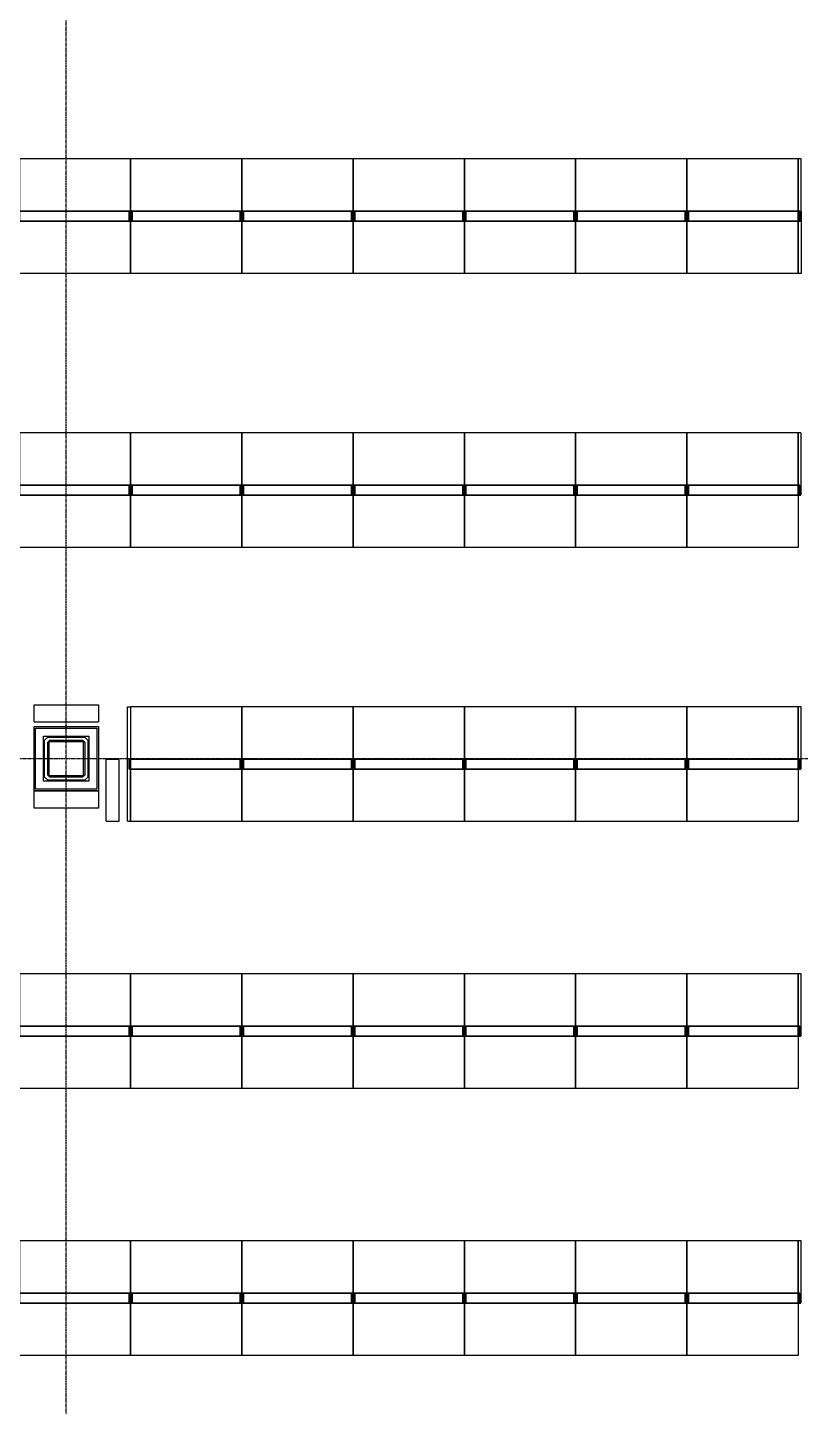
# Model space of a CAD drawing. Header units: millimetres. Extents: x 0 to 181737, y 0 to 59400.
# Drawn here: x 147387 to 153640, y 23582 to 34742 of the extents above; entities that cross this region are included whole.
import ezdxf

# ---------------------------------------------------------------- set-up
doc = ezdxf.new("R2010")
doc.units = ezdxf.units.MM
doc.header["$LTSCALE"] = 0.2
for name, pattern in [('CENTER', [50.8, 31.75, -6.35, 6.35, -6.35]), ('HIDDEN', [9.525, 6.35, -3.175]), ('HIDDEN2', [0.1875, 0.125, -0.0625])]:
    doc.linetypes.add(name, pattern=pattern)
for name, color, linetype in [('A_建築', 8, 'Continuous'), ('A_建築（下図）', 8, 'Continuous'), ('A_建築（軽鉄下地）', 8, 'Continuous'), ('冷設', 8, 'HIDDEN')]:
    doc.layers.add(name, color=color, linetype=linetype)
doc.layers.add('A_通芯', color=8, linetype='CENTER', plot=False)

msp = doc.modelspace()

# ---------------------------------------------------------------- linework, layer by layer
at = {"layer": 'A_建築'}
for points in [[(147440, 29085), (147960, 29085), (147960, 28565), (147440, 28565)], [(147452.5, 29072.5), (147947.5, 29072.5), (147947.5, 28577.5), (147452.5, 28577.5)]]:
    msp.add_lwpolyline(points, close=True, dxfattribs=at)
at = {"layer": 'A_建築（下図）', "color": 8, "flags": 128}
msp.add_lwpolyline([(147550, 29000), (147850, 29000), (147875, 28975), (147875, 28675), (147850, 28650), (147550, 28650), (147525, 28675), (147525, 28975), (147550, 29000)], close=True, dxfattribs=at)
at = {"layer": 'A_建築（下図）', "color": 8, "linetype": 'Continuous', "flags": 128}
for points in [[(147833, 28675), (147567, 28675), (147550, 28692), (147550, 28958), (147567, 28975), (147833, 28975), (147850, 28958), (147850, 28692), (147833, 28675)], [(147833, 28687), (147567, 28687), (147562, 28692), (147562, 28958), (147567, 28963), (147833, 28963), (147838, 28958), (147838, 28692), (147833, 28687)]]:
    msp.add_lwpolyline(points, close=True, dxfattribs=at)
at = {"layer": 'A_建築（軽鉄下地）'}
msp.add_lwpolyline([(147517.5, 29007.5), (147882.5, 29007.5), (147882.5, 28642.5), (147517.5, 28642.5)], close=True, dxfattribs=at)
at = {"layer": 'A_通芯', "color": 8}
for points in [[(147700, 14565.35), (147700, 46450.31)], [(106118.42, 28825), (161724.97, 28825)]]:
    msp.add_lwpolyline(points, dxfattribs=at)
at = {"layer": '冷設', "color": 8, "linetype": 'HIDDEN2', "ltscale": 50}
for points in [[(148220.95, 33680.67), (147320.95, 33680.67), (147320.95, 33256.67), (148220.95, 33256.67)], [(149120.95, 33680.67), (148220.95, 33680.67), (148220.95, 33256.67), (149120.95, 33256.67)], [(150020.95, 33680.67), (149120.95, 33680.67), (149120.95, 33256.67), (150020.95, 33256.67)], [(150920.95, 33680.67), (150020.95, 33680.67), (150020.95, 33256.67), (150920.95, 33256.67)], [(151820.95, 33680.67), (150920.95, 33680.67), (150920.95, 33256.67), (151820.95, 33256.67)], [(152720.95, 33680.67), (151820.95, 33680.67), (151820.95, 33256.67), (152720.95, 33256.67)], [(153620.95, 33680.67), (152720.95, 33680.67), (152720.95, 33256.67), (153620.95, 33256.67)], [(153645.95, 33680.67), (153620.95, 33680.67), (153620.95, 33176.67), (153645.95, 33176.67)], [(148220.95, 33256.67), (147320.95, 33256.67), (147320.95, 33176.67), (148220.95, 33176.67)], [(148220.95, 33176.67), (147320.95, 33176.67), (147320.95, 33256.67), (148220.95, 33256.67)], [(148220.95, 32752.67), (147320.95, 32752.67), (147320.95, 33176.67), (148220.95, 33176.67)], [(148220.95, 33176.67), (148207.95, 33176.67), (148207.95, 33256.67), (148220.95, 33256.67)], [(148220.95, 33256.67), (148207.95, 33256.67), (148207.95, 33176.67), (148220.95, 33176.67)], [(149120.95, 33256.67), (148220.95, 33256.67), (148220.95, 33176.67), (149120.95, 33176.67)], [(148233.95, 33176.67), (148220.95, 33176.67), (148220.95, 33256.67), (148233.95, 33256.67)], [(149120.95, 33176.67), (148220.95, 33176.67), (148220.95, 33256.67), (149120.95, 33256.67)], [(148233.95, 33256.67), (148220.95, 33256.67), (148220.95, 33176.67), (148233.95, 33176.67)], [(149120.95, 32752.67), (148220.95, 32752.67), (148220.95, 33176.67), (149120.95, 33176.67)], [(149120.95, 33176.67), (149107.95, 33176.67), (149107.95, 33256.67), (149120.95, 33256.67)], [(149120.95, 33256.67), (149107.95, 33256.67), (149107.95, 33176.67), (149120.95, 33176.67)], [(150020.95, 33256.67), (149120.95, 33256.67), (149120.95, 33176.67), (150020.95, 33176.67)], [(149133.95, 33176.67), (149120.95, 33176.67), (149120.95, 33256.67), (149133.95, 33256.67)], [(150020.95, 33176.67), (149120.95, 33176.67), (149120.95, 33256.67), (150020.95, 33256.67)], [(149133.95, 33256.67), (149120.95, 33256.67), (149120.95, 33176.67), (149133.95, 33176.67)], [(150020.95, 32752.67), (149120.95, 32752.67), (149120.95, 33176.67), (150020.95, 33176.67)], [(150020.95, 33176.67), (150007.95, 33176.67), (150007.95, 33256.67), (150020.95, 33256.67)], [(150020.95, 33256.67), (150007.95, 33256.67), (150007.95, 33176.67), (150020.95, 33176.67)], [(150033.95, 33176.67), (150020.95, 33176.67), (150020.95, 33256.67), (150033.95, 33256.67)], [(150033.95, 33256.67), (150020.95, 33256.67), (150020.95, 33176.67), (150033.95, 33176.67)], [(150920.95, 33256.67), (150020.95, 33256.67), (150020.95, 33176.67), (150920.95, 33176.67)], [(150920.95, 33176.67), (150020.95, 33176.67), (150020.95, 33256.67), (150920.95, 33256.67)], [(150920.95, 32752.67), (150020.95, 32752.67), (150020.95, 33176.67), (150920.95, 33176.67)], [(150920.95, 33176.67), (150907.95, 33176.67), (150907.95, 33256.67), (150920.95, 33256.67)], [(150920.95, 33256.67), (150907.95, 33256.67), (150907.95, 33176.67), (150920.95, 33176.67)], [(151820.95, 33256.67), (150920.95, 33256.67), (150920.95, 33176.67), (151820.95, 33176.67)], [(150933.95, 33176.67), (150920.95, 33176.67), (150920.95, 33256.67), (150933.95, 33256.67)], [(151820.95, 33176.67), (150920.95, 33176.67), (150920.95, 33256.67), (151820.95, 33256.67)], [(150933.95, 33256.67), (150920.95, 33256.67), (150920.95, 33176.67), (150933.95, 33176.67)], [(151820.95, 32752.67), (150920.95, 32752.67), (150920.95, 33176.67), (151820.95, 33176.67)], [(151820.95, 33176.67), (151807.95, 33176.67), (151807.95, 33256.67), (151820.95, 33256.67)], [(151820.95, 33256.67), (151807.95, 33256.67), (151807.95, 33176.67), (151820.95, 33176.67)], [(152720.95, 33256.67), (151820.95, 33256.67), (151820.95, 33176.67), (152720.95, 33176.67)], [(151833.95, 33176.67), (151820.95, 33176.67), (151820.95, 33256.67), (151833.95, 33256.67)], [(152720.95, 33176.67), (151820.95, 33176.67), (151820.95, 33256.67), (152720.95, 33256.67)], [(151833.95, 33256.67), (151820.95, 33256.67), (151820.95, 33176.67), (151833.95, 33176.67)], [(152720.95, 32752.67), (151820.95, 32752.67), (151820.95, 33176.67), (152720.95, 33176.67)], [(152720.95, 33176.67), (152707.95, 33176.67), (152707.95, 33256.67), (152720.95, 33256.67)], [(152720.95, 33256.67), (152707.95, 33256.67), (152707.95, 33176.67), (152720.95, 33176.67)], [(152733.95, 33176.67), (152720.95, 33176.67), (152720.95, 33256.67), (152733.95, 33256.67)], [(152733.95, 33256.67), (152720.95, 33256.67), (152720.95, 33176.67), (152733.95, 33176.67)], [(153620.95, 33256.67), (152720.95, 33256.67), (152720.95, 33176.67), (153620.95, 33176.67)], [(153620.95, 33176.67), (152720.95, 33176.67), (152720.95, 33256.67), (153620.95, 33256.67)], [(153620.95, 32752.67), (152720.95, 32752.67), (152720.95, 33176.67), (153620.95, 33176.67)], [(153633.95, 33176.67), (153620.95, 33176.67), (153620.95, 33256.67), (153633.95, 33256.67)], [(153633.95, 33256.67), (153620.95, 33256.67), (153620.95, 33176.67), (153633.95, 33176.67)], [(153645.95, 32752.67), (153620.95, 32752.67), (153620.95, 33256.67), (153645.95, 33256.67)], [(148220.95, 31462.34), (147320.95, 31462.34), (147320.95, 31038.34), (148220.95, 31038.34)], [(149120.95, 31462.34), (148220.95, 31462.34), (148220.95, 31038.34), (149120.95, 31038.34)], [(150020.95, 31462.34), (149120.95, 31462.34), (149120.95, 31038.34), (150020.95, 31038.34)], [(150920.95, 31462.34), (150020.95, 31462.34), (150020.95, 31038.34), (150920.95, 31038.34)], [(151820.95, 31462.34), (150920.95, 31462.34), (150920.95, 31038.34), (151820.95, 31038.34)], [(152720.95, 31462.34), (151820.95, 31462.34), (151820.95, 31038.34), (152720.95, 31038.34)], [(153620.95, 31462.34), (152720.95, 31462.34), (152720.95, 31038.34), (153620.95, 31038.34)], [(153645.95, 31462.34), (153620.95, 31462.34), (153620.95, 30958.34), (153645.95, 30958.34)], [(148220.95, 31038.34), (147320.95, 31038.34), (147320.95, 30958.34), (148220.95, 30958.34)], [(148220.95, 30958.34), (147320.95, 30958.34), (147320.95, 31038.34), (148220.95, 31038.34)], [(148220.95, 30958.34), (148207.95, 30958.34), (148207.95, 31038.34), (148220.95, 31038.34)], [(148220.95, 31038.34), (148207.95, 31038.34), (148207.95, 30958.34), (148220.95, 30958.34)], [(149120.95, 31038.34), (148220.95, 31038.34), (148220.95, 30958.34), (149120.95, 30958.34)], [(148233.95, 30958.34), (148220.95, 30958.34), (148220.95, 31038.34), (148233.95, 31038.34)], [(149120.95, 30958.34), (148220.95, 30958.34), (148220.95, 31038.34), (149120.95, 31038.34)], [(148233.95, 31038.34), (148220.95, 31038.34), (148220.95, 30958.34), (148233.95, 30958.34)], [(149120.95, 30958.34), (149107.95, 30958.34), (149107.95, 31038.34), (149120.95, 31038.34)], [(149120.95, 31038.34), (149107.95, 31038.34), (149107.95, 30958.34), (149120.95, 30958.34)], [(150020.95, 31038.34), (149120.95, 31038.34), (149120.95, 30958.34), (150020.95, 30958.34)], [(149133.95, 30958.34), (149120.95, 30958.34), (149120.95, 31038.34), (149133.95, 31038.34)], [(150020.95, 30958.34), (149120.95, 30958.34), (149120.95, 31038.34), (150020.95, 31038.34)], [(149133.95, 31038.34), (149120.95, 31038.34), (149120.95, 30958.34), (149133.95, 30958.34)], [(150020.95, 30958.34), (150007.95, 30958.34), (150007.95, 31038.34), (150020.95, 31038.34)], [(150020.95, 31038.34), (150007.95, 31038.34), (150007.95, 30958.34), (150020.95, 30958.34)], [(150033.95, 30958.34), (150020.95, 30958.34), (150020.95, 31038.34), (150033.95, 31038.34)], [(150033.95, 31038.34), (150020.95, 31038.34), (150020.95, 30958.34), (150033.95, 30958.34)], [(150920.95, 31038.34), (150020.95, 31038.34), (150020.95, 30958.34), (150920.95, 30958.34)], [(150920.95, 30958.34), (150020.95, 30958.34), (150020.95, 31038.34), (150920.95, 31038.34)], [(150920.95, 30958.34), (150907.95, 30958.34), (150907.95, 31038.34), (150920.95, 31038.34)], [(150920.95, 31038.34), (150907.95, 31038.34), (150907.95, 30958.34), (150920.95, 30958.34)], [(151820.95, 31038.34), (150920.95, 31038.34), (150920.95, 30958.34), (151820.95, 30958.34)], [(150933.95, 30958.34), (150920.95, 30958.34), (150920.95, 31038.34), (150933.95, 31038.34)], [(151820.95, 30958.34), (150920.95, 30958.34), (150920.95, 31038.34), (151820.95, 31038.34)], [(150933.95, 31038.34), (150920.95, 31038.34), (150920.95, 30958.34), (150933.95, 30958.34)], [(151820.95, 30958.34), (151807.95, 30958.34), (151807.95, 31038.34), (151820.95, 31038.34)], [(151820.95, 31038.34), (151807.95, 31038.34), (151807.95, 30958.34), (151820.95, 30958.34)], [(152720.95, 31038.34), (151820.95, 31038.34), (151820.95, 30958.34), (152720.95, 30958.34)], [(151833.95, 30958.34), (151820.95, 30958.34), (151820.95, 31038.34), (151833.95, 31038.34)], [(152720.95, 30958.34), (151820.95, 30958.34), (151820.95, 31038.34), (152720.95, 31038.34)], [(151833.95, 31038.34), (151820.95, 31038.34), (151820.95, 30958.34), (151833.95, 30958.34)], [(152720.95, 30958.34), (152707.95, 30958.34), (152707.95, 31038.34), (152720.95, 31038.34)], [(152720.95, 31038.34), (152707.95, 31038.34), (152707.95, 30958.34), (152720.95, 30958.34)], [(152733.95, 30958.34), (152720.95, 30958.34), (152720.95, 31038.34), (152733.95, 31038.34)], [(152733.95, 31038.34), (152720.95, 31038.34), (152720.95, 30958.34), (152733.95, 30958.34)], [(153620.95, 31038.34), (152720.95, 31038.34), (152720.95, 30958.34), (153620.95, 30958.34)], [(153620.95, 30958.34), (152720.95, 30958.34), (152720.95, 31038.34), (153620.95, 31038.34)], [(153633.95, 30958.34), (153620.95, 30958.34), (153620.95, 31038.34), (153633.95, 31038.34)], [(153633.95, 31038.34), (153620.95, 31038.34), (153620.95, 30958.34), (153633.95, 30958.34)], [(148220.95, 30534.34), (147320.95, 30534.34), (147320.95, 30958.34), (148220.95, 30958.34)], [(149120.95, 30534.34), (148220.95, 30534.34), (148220.95, 30958.34), (149120.95, 30958.34)], [(150020.95, 30534.34), (149120.95, 30534.34), (149120.95, 30958.34), (150020.95, 30958.34)], [(150920.95, 30534.34), (150020.95, 30534.34), (150020.95, 30958.34), (150920.95, 30958.34)], [(151820.95, 30534.34), (150920.95, 30534.34), (150920.95, 30958.34), (151820.95, 30958.34)], [(152720.95, 30534.34), (151820.95, 30534.34), (151820.95, 30958.34), (152720.95, 30958.34)], [(153620.95, 30534.34), (152720.95, 30534.34), (152720.95, 30958.34), (153620.95, 30958.34)], [(147440, 29259.99), (147960, 29259.99), (147960, 29119.99), (147440, 29119.99)], [(148196.9, 29244), (148220.95, 29244), (148220.95, 28316), (148196.9, 28316)], [(149120.95, 29244), (148220.95, 29244), (148220.95, 28820), (149120.95, 28820)], [(150020.95, 29244), (149120.95, 29244), (149120.95, 28820), (150020.95, 28820)], [(150920.95, 29244), (150020.95, 29244), (150020.95, 28820), (150920.95, 28820)], [(151820.95, 29244), (150920.95, 29244), (150920.95, 28820), (151820.95, 28820)], [(152720.95, 29244), (151820.95, 29244), (151820.95, 28820), (152720.95, 28820)], [(153620.95, 29244), (152720.95, 29244), (152720.95, 28820), (153620.95, 28820)], [(153645.95, 29244), (153620.95, 29244), (153620.95, 28740), (153645.95, 28740)], [(148024.42, 28821), (148124.42, 28821), (148124.42, 28316), (148024.42, 28316)], [(148220.95, 28740), (148207.95, 28740), (148207.95, 28820), (148220.95, 28820)], [(148220.95, 28820), (148207.95, 28820), (148207.95, 28740), (148220.95, 28740)], [(149120.95, 28820), (148220.95, 28820), (148220.95, 28740), (149120.95, 28740)], [(149120.95, 28740), (148220.95, 28740), (148220.95, 28820), (149120.95, 28820)], [(149120.95, 28740), (149107.95, 28740), (149107.95, 28820), (149120.95, 28820)], [(149120.95, 28820), (149107.95, 28820), (149107.95, 28740), (149120.95, 28740)], [(150020.95, 28820), (149120.95, 28820), (149120.95, 28740), (150020.95, 28740)], [(149133.95, 28740), (149120.95, 28740), (149120.95, 28820), (149133.95, 28820)], [(150020.95, 28740), (149120.95, 28740), (149120.95, 28820), (150020.95, 28820)], [(149133.95, 28820), (149120.95, 28820), (149120.95, 28740), (149133.95, 28740)], [(150020.95, 28740), (150007.95, 28740), (150007.95, 28820), (150020.95, 28820)], [(150020.95, 28820), (150007.95, 28820), (150007.95, 28740), (150020.95, 28740)], [(150033.95, 28740), (150020.95, 28740), (150020.95, 28820), (150033.95, 28820)], [(150033.95, 28820), (150020.95, 28820), (150020.95, 28740), (150033.95, 28740)], [(150920.95, 28820), (150020.95, 28820), (150020.95, 28740), (150920.95, 28740)], [(150920.95, 28740), (150020.95, 28740), (150020.95, 28820), (150920.95, 28820)], [(150920.95, 28740), (150907.95, 28740), (150907.95, 28820), (150920.95, 28820)], [(150920.95, 28820), (150907.95, 28820), (150907.95, 28740), (150920.95, 28740)], [(151820.95, 28820), (150920.95, 28820), (150920.95, 28740), (151820.95, 28740)], [(150933.95, 28740), (150920.95, 28740), (150920.95, 28820), (150933.95, 28820)], [(151820.95, 28740), (150920.95, 28740), (150920.95, 28820), (151820.95, 28820)], [(150933.95, 28820), (150920.95, 28820), (150920.95, 28740), (150933.95, 28740)], [(151820.95, 28740), (151807.95, 28740), (151807.95, 28820), (151820.95, 28820)], [(151820.95, 28820), (151807.95, 28820), (151807.95, 28740), (151820.95, 28740)], [(152720.95, 28820), (151820.95, 28820), (151820.95, 28740), (152720.95, 28740)], [(151833.95, 28740), (151820.95, 28740), (151820.95, 28820), (151833.95, 28820)], [(152720.95, 28740), (151820.95, 28740), (151820.95, 28820), (152720.95, 28820)], [(151833.95, 28820), (151820.95, 28820), (151820.95, 28740), (151833.95, 28740)], [(152720.95, 28740), (152707.95, 28740), (152707.95, 28820), (152720.95, 28820)], [(152720.95, 28820), (152707.95, 28820), (152707.95, 28740), (152720.95, 28740)], [(152733.95, 28740), (152720.95, 28740), (152720.95, 28820), (152733.95, 28820)], [(152733.95, 28820), (152720.95, 28820), (152720.95, 28740), (152733.95, 28740)], [(153620.95, 28820), (152720.95, 28820), (152720.95, 28740), (153620.95, 28740)], [(153620.95, 28740), (152720.95, 28740), (152720.95, 28820), (153620.95, 28820)], [(153633.95, 28740), (153620.95, 28740), (153620.95, 28820), (153633.95, 28820)], [(153633.95, 28820), (153620.95, 28820), (153620.95, 28740), (153633.95, 28740)], [(149120.95, 28316), (148220.95, 28316), (148220.95, 28740), (149120.95, 28740)], [(150020.95, 28316), (149120.95, 28316), (149120.95, 28740), (150020.95, 28740)], [(150920.95, 28316), (150020.95, 28316), (150020.95, 28740), (150920.95, 28740)], [(151820.95, 28316), (150920.95, 28316), (150920.95, 28740), (151820.95, 28740)], [(152720.95, 28316), (151820.95, 28316), (151820.95, 28740), (152720.95, 28740)], [(153620.95, 28316), (152720.95, 28316), (152720.95, 28740), (153620.95, 28740)], [(147960, 28425), (147440, 28425), (147440, 28565), (147960, 28565)], [(148220.95, 27083), (147320.95, 27083), (147320.95, 26659), (148220.95, 26659)], [(149120.95, 27083), (148220.95, 27083), (148220.95, 26659), (149120.95, 26659)], [(150020.95, 27083), (149120.95, 27083), (149120.95, 26659), (150020.95, 26659)], [(150920.95, 27083), (150020.95, 27083), (150020.95, 26659), (150920.95, 26659)], [(151820.95, 27083), (150920.95, 27083), (150920.95, 26659), (151820.95, 26659)], [(152720.95, 27083), (151820.95, 27083), (151820.95, 26659), (152720.95, 26659)], [(153620.95, 27083), (152720.95, 27083), (152720.95, 26659), (153620.95, 26659)], [(153645.95, 27083), (153620.95, 27083), (153620.95, 26579), (153645.95, 26579)], [(148220.95, 26659), (147320.95, 26659), (147320.95, 26579), (148220.95, 26579)], [(148220.95, 26579), (147320.95, 26579), (147320.95, 26659), (148220.95, 26659)], [(148220.95, 26155), (147320.95, 26155), (147320.95, 26579), (148220.95, 26579)], [(148220.95, 26579), (148207.95, 26579), (148207.95, 26659), (148220.95, 26659)], [(148220.95, 26659), (148207.95, 26659), (148207.95, 26579), (148220.95, 26579)], [(149120.95, 26659), (148220.95, 26659), (148220.95, 26579), (149120.95, 26579)], [(148233.95, 26579), (148220.95, 26579), (148220.95, 26659), (148233.95, 26659)], [(149120.95, 26579), (148220.95, 26579), (148220.95, 26659), (149120.95, 26659)], [(148233.95, 26659), (148220.95, 26659), (148220.95, 26579), (148233.95, 26579)], [(149120.95, 26155), (148220.95, 26155), (148220.95, 26579), (149120.95, 26579)], [(149120.95, 26579), (149107.95, 26579), (149107.95, 26659), (149120.95, 26659)], [(149120.95, 26659), (149107.95, 26659), (149107.95, 26579), (149120.95, 26579)], [(150020.95, 26659), (149120.95, 26659), (149120.95, 26579), (150020.95, 26579)], [(149133.95, 26579), (149120.95, 26579), (149120.95, 26659), (149133.95, 26659)], [(150020.95, 26579), (149120.95, 26579), (149120.95, 26659), (150020.95, 26659)], [(149133.95, 26659), (149120.95, 26659), (149120.95, 26579), (149133.95, 26579)], [(150020.95, 26155), (149120.95, 26155), (149120.95, 26579), (150020.95, 26579)], [(150020.95, 26579), (150007.95, 26579), (150007.95, 26659), (150020.95, 26659)], [(150020.95, 26659), (150007.95, 26659), (150007.95, 26579), (150020.95, 26579)], [(150033.95, 26579), (150020.95, 26579), (150020.95, 26659), (150033.95, 26659)], [(150033.95, 26659), (150020.95, 26659), (150020.95, 26579), (150033.95, 26579)], [(150920.95, 26659), (150020.95, 26659), (150020.95, 26579), (150920.95, 26579)], [(150920.95, 26579), (150020.95, 26579), (150020.95, 26659), (150920.95, 26659)], [(150920.95, 26155), (150020.95, 26155), (150020.95, 26579), (150920.95, 26579)], [(150920.95, 26579), (150907.95, 26579), (150907.95, 26659), (150920.95, 26659)], [(150920.95, 26659), (150907.95, 26659), (150907.95, 26579), (150920.95, 26579)], [(151820.95, 26659), (150920.95, 26659), (150920.95, 26579), (151820.95, 26579)], [(150933.95, 26579), (150920.95, 26579), (150920.95, 26659), (150933.95, 26659)], [(151820.95, 26579), (150920.95, 26579), (150920.95, 26659), (151820.95, 26659)], [(150933.95, 26659), (150920.95, 26659), (150920.95, 26579), (150933.95, 26579)], [(151820.95, 26155), (150920.95, 26155), (150920.95, 26579), (151820.95, 26579)], [(151820.95, 26579), (151807.95, 26579), (151807.95, 26659), (151820.95, 26659)], [(151820.95, 26659), (151807.95, 26659), (151807.95, 26579), (151820.95, 26579)], [(152720.95, 26659), (151820.95, 26659), (151820.95, 26579), (152720.95, 26579)], [(151833.95, 26579), (151820.95, 26579), (151820.95, 26659), (151833.95, 26659)], [(152720.95, 26579), (151820.95, 26579), (151820.95, 26659), (152720.95, 26659)], [(151833.95, 26659), (151820.95, 26659), (151820.95, 26579), (151833.95, 26579)], [(152720.95, 26155), (151820.95, 26155), (151820.95, 26579), (152720.95, 26579)], [(152720.95, 26579), (152707.95, 26579), (152707.95, 26659), (152720.95, 26659)], [(152720.95, 26659), (152707.95, 26659), (152707.95, 26579), (152720.95, 26579)], [(152733.95, 26579), (152720.95, 26579), (152720.95, 26659), (152733.95, 26659)], [(152733.95, 26659), (152720.95, 26659), (152720.95, 26579), (152733.95, 26579)], [(153620.95, 26659), (152720.95, 26659), (152720.95, 26579), (153620.95, 26579)], [(153620.95, 26579), (152720.95, 26579), (152720.95, 26659), (153620.95, 26659)], [(153620.95, 26155), (152720.95, 26155), (152720.95, 26579), (153620.95, 26579)], [(153633.95, 26579), (153620.95, 26579), (153620.95, 26659), (153633.95, 26659)], [(153633.95, 26659), (153620.95, 26659), (153620.95, 26579), (153633.95, 26579)], [(148220.95, 24922), (147320.95, 24922), (147320.95, 24498), (148220.95, 24498)], [(149120.95, 24922), (148220.95, 24922), (148220.95, 24498), (149120.95, 24498)], [(150020.95, 24922), (149120.95, 24922), (149120.95, 24498), (150020.95, 24498)], [(150920.95, 24922), (150020.95, 24922), (150020.95, 24498), (150920.95, 24498)], [(151820.95, 24922), (150920.95, 24922), (150920.95, 24498), (151820.95, 24498)], [(152720.95, 24922), (151820.95, 24922), (151820.95, 24498), (152720.95, 24498)], [(153620.95, 24922), (152720.95, 24922), (152720.95, 24498), (153620.95, 24498)], [(153645.95, 24922), (153620.95, 24922), (153620.95, 24418), (153645.95, 24418)], [(148220.95, 24498), (147320.95, 24498), (147320.95, 24418), (148220.95, 24418)], [(148220.95, 24418), (147320.95, 24418), (147320.95, 24498), (148220.95, 24498)], [(148220.95, 24418), (148207.95, 24418), (148207.95, 24498), (148220.95, 24498)], [(148220.95, 24498), (148207.95, 24498), (148207.95, 24418), (148220.95, 24418)], [(149120.95, 24498), (148220.95, 24498), (148220.95, 24418), (149120.95, 24418)], [(148233.95, 24418), (148220.95, 24418), (148220.95, 24498), (148233.95, 24498)], [(149120.95, 24418), (148220.95, 24418), (148220.95, 24498), (149120.95, 24498)], [(148233.95, 24498), (148220.95, 24498), (148220.95, 24418), (148233.95, 24418)], [(149120.95, 24418), (149107.95, 24418), (149107.95, 24498), (149120.95, 24498)], [(149120.95, 24498), (149107.95, 24498), (149107.95, 24418), (149120.95, 24418)], [(150020.95, 24498), (149120.95, 24498), (149120.95, 24418), (150020.95, 24418)], [(149133.95, 24418), (149120.95, 24418), (149120.95, 24498), (149133.95, 24498)], [(150020.95, 24418), (149120.95, 24418), (149120.95, 24498), (150020.95, 24498)], [(149133.95, 24498), (149120.95, 24498), (149120.95, 24418), (149133.95, 24418)], [(150020.95, 24418), (150007.95, 24418), (150007.95, 24498), (150020.95, 24498)], [(150020.95, 24498), (150007.95, 24498), (150007.95, 24418), (150020.95, 24418)], [(150033.95, 24418), (150020.95, 24418), (150020.95, 24498), (150033.95, 24498)], [(150033.95, 24498), (150020.95, 24498), (150020.95, 24418), (150033.95, 24418)], [(150920.95, 24498), (150020.95, 24498), (150020.95, 24418), (150920.95, 24418)], [(150920.95, 24418), (150020.95, 24418), (150020.95, 24498), (150920.95, 24498)], [(150920.95, 24418), (150907.95, 24418), (150907.95, 24498), (150920.95, 24498)], [(150920.95, 24498), (150907.95, 24498), (150907.95, 24418), (150920.95, 24418)], [(151820.95, 24498), (150920.95, 24498), (150920.95, 24418), (151820.95, 24418)], [(150933.95, 24418), (150920.95, 24418), (150920.95, 24498), (150933.95, 24498)], [(151820.95, 24418), (150920.95, 24418), (150920.95, 24498), (151820.95, 24498)], [(150933.95, 24498), (150920.95, 24498), (150920.95, 24418), (150933.95, 24418)], [(151820.95, 24418), (151807.95, 24418), (151807.95, 24498), (151820.95, 24498)], [(151820.95, 24498), (151807.95, 24498), (151807.95, 24418), (151820.95, 24418)], [(152720.95, 24498), (151820.95, 24498), (151820.95, 24418), (152720.95, 24418)], [(151833.95, 24418), (151820.95, 24418), (151820.95, 24498), (151833.95, 24498)], [(152720.95, 24418), (151820.95, 24418), (151820.95, 24498), (152720.95, 24498)], [(151833.95, 24498), (151820.95, 24498), (151820.95, 24418), (151833.95, 24418)], [(152720.95, 24418), (152707.95, 24418), (152707.95, 24498), (152720.95, 24498)], [(152720.95, 24498), (152707.95, 24498), (152707.95, 24418), (152720.95, 24418)], [(152733.95, 24418), (152720.95, 24418), (152720.95, 24498), (152733.95, 24498)], [(152733.95, 24498), (152720.95, 24498), (152720.95, 24418), (152733.95, 24418)], [(153620.95, 24498), (152720.95, 24498), (152720.95, 24418), (153620.95, 24418)], [(153620.95, 24418), (152720.95, 24418), (152720.95, 24498), (153620.95, 24498)], [(153633.95, 24418), (153620.95, 24418), (153620.95, 24498), (153633.95, 24498)], [(153633.95, 24498), (153620.95, 24498), (153620.95, 24418), (153633.95, 24418)], [(148220.95, 23994), (147320.95, 23994), (147320.95, 24418), (148220.95, 24418)], [(149120.95, 23994), (148220.95, 23994), (148220.95, 24418), (149120.95, 24418)], [(150020.95, 23994), (149120.95, 23994), (149120.95, 24418), (150020.95, 24418)], [(150920.95, 23994), (150020.95, 23994), (150020.95, 24418), (150920.95, 24418)], [(151820.95, 23994), (150920.95, 23994), (150920.95, 24418), (151820.95, 24418)], [(152720.95, 23994), (151820.95, 23994), (151820.95, 24418), (152720.95, 24418)], [(153620.95, 23994), (152720.95, 23994), (152720.95, 24418), (153620.95, 24418)]]:
    msp.add_lwpolyline(points, close=True, dxfattribs=at)

doc.saveas('drawing.dxf')
